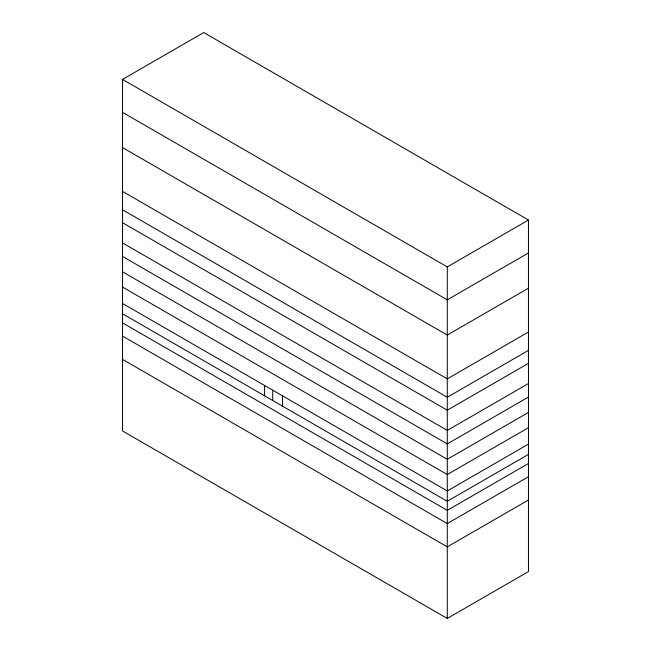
<?xml version="1.0" encoding="UTF-8"?>
<svg xmlns="http://www.w3.org/2000/svg" width="651" height="651" viewBox="0 0 651 651"><rect width="100%" height="100%" fill="white"/><g stroke="black" fill="none" stroke-linecap="round" stroke-linejoin="round"><path stroke-width="0.98" d="M122.534 79.422L203.722 32.55L528.466 220.038L528.466 571.578L447.278 618.45L122.534 430.962L122.534 79.422L447.278 266.91L528.466 220.038M528.466 252.962L447.278 299.834L122.534 112.346M528.466 288.19L447.278 335.062L122.534 147.574M528.466 332.018L447.278 378.882L122.534 191.402M528.466 350.384L447.278 397.256L122.534 209.777M528.466 363.323L447.278 410.195L122.534 222.707M528.466 383.529L447.278 430.401L122.534 242.913M528.466 397.053L447.278 443.925L122.534 256.437M528.466 412.425L447.278 459.297L122.534 271.809M528.466 427.683L447.278 474.555L122.534 287.067M528.466 444.088L447.278 490.96L122.534 303.472M528.466 454.398L447.278 501.27L122.534 313.782M528.466 463.488L447.278 510.36L122.534 322.88M528.466 476.711L447.278 523.583L122.534 336.095M528.466 500.001L447.278 546.873L122.534 359.393M447.278 266.91L447.278 618.45M282.469 395.808L282.469 406.118M272.728 390.185L272.728 400.495M264.615 385.498L264.615 395.808"/></g></svg>
